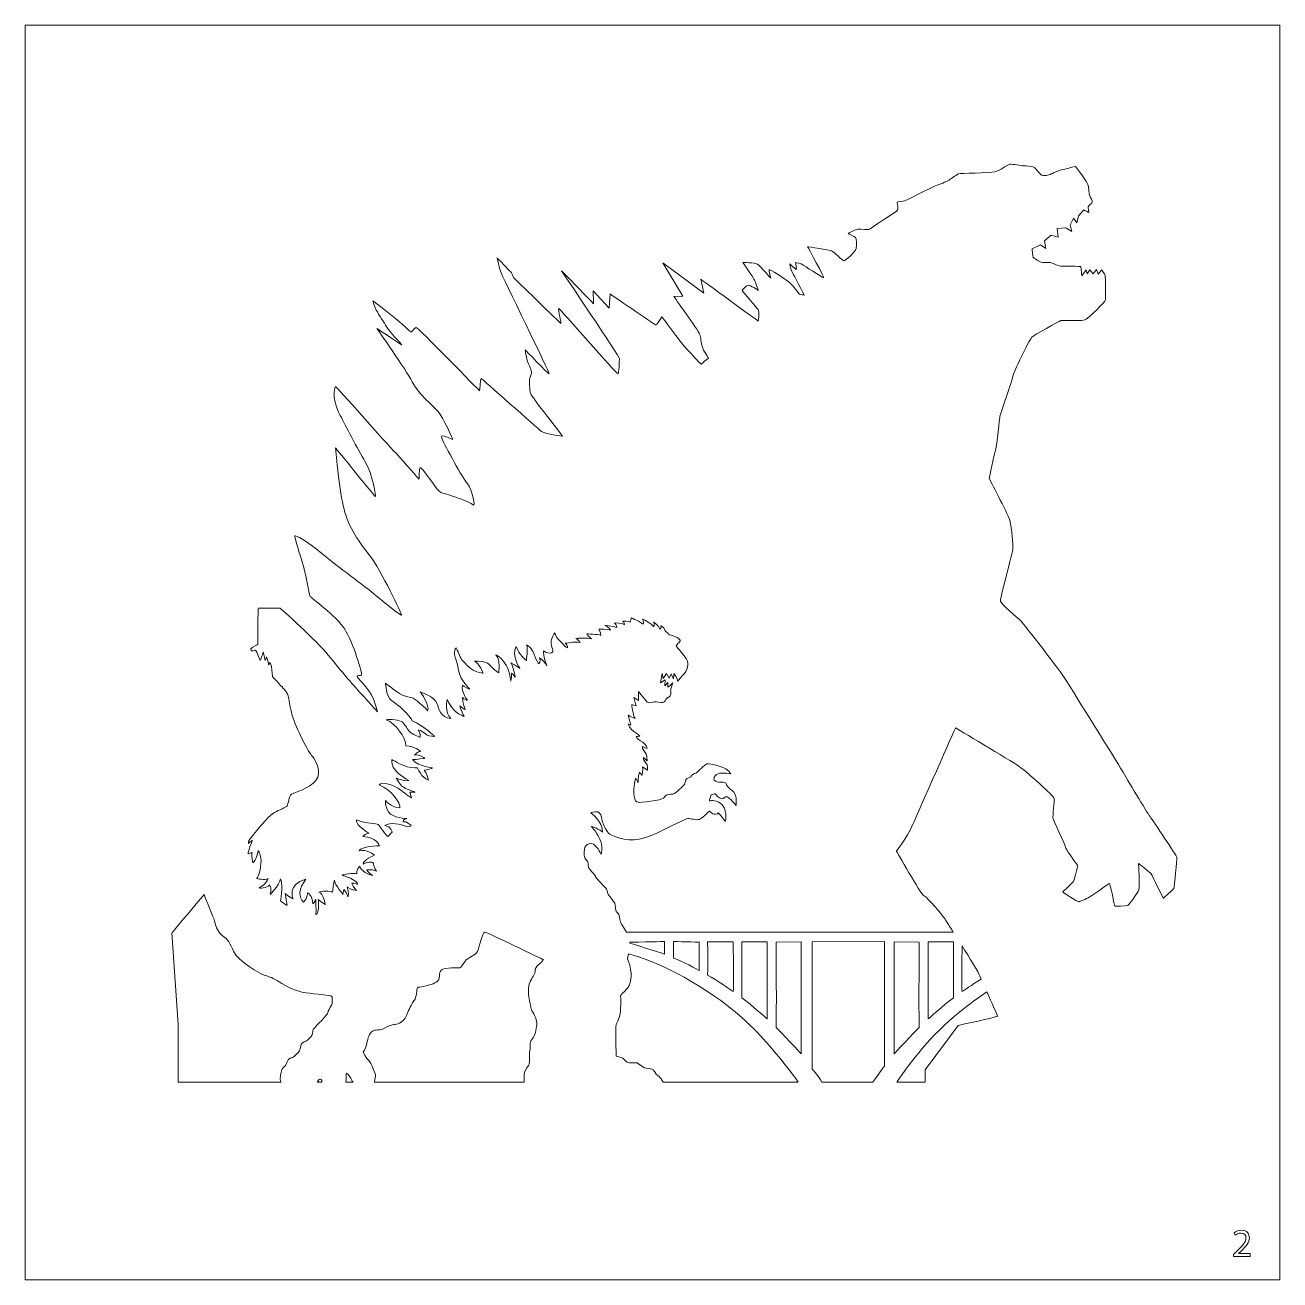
# Model space of a CAD drawing. Header units: millimetres. Extents: x 48 to 1768, y -205 to -5.
# Drawn here: x 265.6 to 465.6, y -205 to -5 of the extents above; entities that cross this region are included whole.
import ezdxf

# ---------------------------------------------------------------- set-up
doc = ezdxf.new("R2010")
doc.units = ezdxf.units.MM
doc.header["$MEASUREMENT"] = 0
doc.layers.add('Layer 1', color=7, linetype='Continuous', lineweight=0)

msp = doc.modelspace()

# ---------------------------------------------------------------- linework, layer by layer
at = {"layer": 'Layer 1', "color": 250, "lineweight": 9, "true_color": 0x231f20}
for points, knots in [([(265.56, -5), (265.56, -5), (265.56, -205), (265.56, -205), (265.56, -205), (465.56, -205), (465.56, -205), (465.56, -205), (465.56, -5), (465.56, -5), (465.56, -5), (265.56, -5), (265.56, -5)], [0, 0, 0, 0, 1, 1, 1, 2, 2, 2, 3, 3, 3, 4, 4, 4, 4]), ([(448.63, -142.6), (448.52, -142.83), (447.1, -144.06), (447, -144.13), (446.91, -144.2), (445.26, -140.62), (445.02, -140.29), (444.77, -139.96), (443.03, -138.62), (443.03, -138.62), (443.03, -138.62), (443.2, -142.26), (443.06, -142.81), (442.92, -143.35), (441.54, -145.2), (441.3, -145.33), (441.06, -145.47), (439.22, -145.42), (439.22, -145.42), (439.22, -145.42), (438.51, -141.9), (438.39, -141.83), (438.26, -141.76), (436, -143.54), (435.26, -143.94), (434.53, -144.34), (433.73, -144.65), (433.54, -144.72), (433.35, -144.79), (430.9, -143.21), (430.94, -143.15), (430.97, -143.1), (432.54, -141.69), (432.65, -141.5), (432.75, -141.3), (433.33, -139.11), (433.35, -139.04), (433.36, -138.97), (431.57, -136.63), (431.46, -136.18), (431.36, -135.72), (429.37, -131.54), (429.37, -131.4), (429.37, -131.26), (429.59, -128.55), (429.59, -128.27), (429.59, -127.99), (425.44, -124.19), (423.98, -123.16), (422.51, -122.13), (413.84, -117.02), (413.84, -117.02), (413.84, -117.02), (408, -130.24), (407.02, -132.48), (406.04, -134.71), (404.42, -136.62), (404.42, -136.62), (404.42, -136.62), (408.28, -143.49), (408.87, -143.8), (409.46, -144.11), (411.66, -146.78), (412.01, -147.25), (412.13, -147.41), (412.73, -148.35), (413.5, -149.56), (403.54, -149.56), (380.03, -149.56), (361.4, -149.56), (361.02, -148.85), (360.56, -148.22), (360.5, -148.11), (360.39, -147.94), (360.29, -146.92), (360.17, -146.72), (360.05, -146.52), (359.88, -146.4), (359.78, -146.29), (359.68, -146.19), (359.68, -145.19), (359.54, -144.95), (359.4, -144.7), (358.46, -143.54), (358.41, -143.41), (358.36, -143.29), (358.4, -142.99), (358.22, -142.73), (358.03, -142.47), (356.55, -140.93), (356.55, -140.86), (356.55, -140.79), (356.54, -140.71), (356.37, -140.5), (356.19, -140.28), (355.46, -139.48), (355.39, -139.35), (355.32, -139.22), (355.33, -138.57), (355.27, -138.43), (355.22, -138.29), (354.97, -138.13), (354.77, -137.72), (354.58, -137.31), (354.65, -136.32), (354.78, -136.02), (354.91, -135.71), (355.24, -135.39), (355.9, -135.45), (356.56, -135.5), (357.35, -137.15), (357.35, -137.15), (357.35, -137.15), (357.72, -136.37), (357.3, -135.1), (356.89, -133.84), (355.81, -132.71), (355.81, -132.71), (355.81, -132.71), (357.23, -133.2), (357.58, -133.63), (357.62, -131.85), (355.67, -130.53), (355.67, -130.53), (355.67, -130.53), (356.39, -130.32), (356.85, -130.42), (357.31, -130.52), (357.41, -131.17), (357.47, -131.58), (357.53, -131.99), (358.12, -133.34), (358.53, -133.77), (358.94, -134.19), (361.32, -135.17), (363.44, -134.77), (365.57, -134.38), (369.21, -132.21), (369.68, -132.1), (370.15, -131.99), (370.88, -131.4), (371.41, -131.46), (371.94, -131.53), (372.74, -131.82), (373.2, -131.5), (373.67, -131.19), (374.67, -130.27), (374.67, -130.27), (374.67, -130.27), (374.96, -130.61), (375.18, -130.73), (375.41, -130.85), (375.96, -130.83), (376.02, -130.56), (376.43, -130.92), (377.16, -131.94), (377.16, -131.94), (377.16, -131.94), (377.29, -131.31), (377.26, -130.89), (377.22, -130.47), (377.11, -129.61), (376.32, -129), (375.54, -128.4), (374.66, -128.68), (374.62, -128.62), (374.59, -128.55), (374.85, -127.73), (374.93, -127.68), (375, -127.62), (375.45, -127.47), (375.56, -127.53), (375.67, -127.59), (376.09, -128.27), (376.54, -128.3), (377, -128.33), (377.04, -127.92), (377.45, -128.03), (377.86, -128.13), (378.89, -129.36), (378.89, -129.36), (378.89, -129.36), (378.99, -128.24), (378.74, -127.64), (378.5, -127.04), (377.91, -126.8), (377.62, -126.47), (377.33, -126.15), (377.34, -125.98), (377.22, -125.82), (377.11, -125.66), (376.5, -125.69), (376.12, -125.65), (375.73, -125.62), (375.33, -125.47), (375.33, -125.12), (375.33, -124.77), (375.67, -124.45), (376, -124.33), (376.34, -124.21), (376.98, -124.17), (378.05, -124.33), (377.43, -123.11), (374.59, -122.7), (374.22, -122.76), (373.86, -122.82), (372.69, -124.12), (372.57, -124.17), (372.45, -124.22), (372.07, -124.35), (371.92, -124.47), (371.77, -124.58), (371.72, -124.77), (371.6, -124.86), (371.48, -124.95), (371.1, -125.01), (370.96, -125.15), (370.82, -125.29), (370.78, -125.81), (370.63, -126.05), (370.48, -126.28), (369.11, -127.48), (368.98, -127.53), (368.85, -127.57), (368.12, -127.61), (367.89, -127.67), (367.65, -127.72), (367.51, -127.97), (367.29, -128.24), (367.07, -128.5), (363.54, -128.98), (363.25, -128.88), (362.95, -128.77), (362.75, -128.63), (362.63, -127.91), (362.51, -127.19), (362.65, -125.27), (362.92, -125.05), (363.01, -125.24), (363.25, -125.72), (363.25, -125.72), (363.25, -125.72), (363.29, -124.39), (363.48, -124.08), (363.65, -124.24), (363.86, -124.64), (363.88, -124.6), (363.9, -124.55), (364.12, -123.67), (363.96, -123.2), (364.48, -123.48), (364.73, -123.8), (364.73, -123.8), (364.73, -123.8), (364.81, -123.19), (364.68, -122.91), (364.55, -122.64), (364.02, -122.14), (364.1, -121.76), (364.33, -121.92), (364.68, -122.28), (364.68, -122.28), (364.68, -122.28), (364.71, -121.55), (364.55, -121.21), (364.4, -120.87), (363.84, -120.36), (363.96, -119.97), (364.16, -120.16), (364.7, -120.26), (364.7, -120.26), (364.7, -120.26), (364.46, -119.58), (363.99, -119.29), (363.52, -119), (363.02, -118.69), (362.97, -118.37), (363.2, -118.37), (363.54, -118.34), (363.54, -118.34), (363.54, -118.34), (363.32, -118.02), (362.6, -117.58), (361.88, -117.15), (361.67, -116.41), (361.67, -116.41), (361.67, -116.41), (361.76, -116.44), (362.11, -116.59), (362.03, -116.22), (361.64, -114.96), (361.66, -114.97), (361.69, -114.98), (361.97, -115.19), (362.77, -115.5), (362.43, -114.96), (362.24, -113.31), (362.24, -113.31), (362.24, -113.31), (362.35, -113.36), (362.97, -113.49), (362.88, -113.23), (362.57, -112.18), (362.57, -112.18), (362.57, -112.18), (362.76, -112.33), (363.35, -112.63), (363.26, -112.29), (363.33, -111.2), (363.33, -111.2), (363.33, -111.2), (364.57, -112.91), (364.89, -112.99), (365.2, -113.07), (365.5, -112.92), (365.82, -112.87), (366.13, -112.83), (366.87, -113.06), (367.19, -112.99), (367.5, -112.92), (367.65, -112.52), (367.84, -112.31), (368.03, -112.1), (368.25, -112.12), (368.39, -111.9), (368.53, -111.67), (368.44, -111.02), (368.44, -111.02), (368.44, -111.02), (368.82, -109.85), (368.82, -109.85), (368.82, -109.85), (368.03, -110.53), (368, -110.53), (367.98, -110.53), (367.98, -109.79), (367.98, -109.79), (367.98, -109.79), (367.53, -110.3), (367.53, -110.3), (367.53, -110.3), (367.57, -109.34), (367.57, -109.34), (367.57, -109.34), (366.83, -109.81), (366.83, -109.81), (366.83, -109.81), (367.07, -108.33), (367.07, -108.33), (367.07, -108.33), (367.28, -109.13), (367.28, -109.13), (367.28, -109.13), (367.81, -108.35), (367.81, -108.35), (367.81, -108.35), (368.2, -109.1), (368.2, -109.1), (368.2, -109.1), (368.52, -108.38), (368.52, -108.38), (368.52, -108.38), (368.86, -109.17), (368.86, -109.17), (368.86, -109.17), (368.98, -109.07), (368.96, -108.33), (369.38, -108.79), (369.56, -109.55), (369.56, -109.55), (369.56, -109.55), (370.48, -108.59), (370.67, -108.33), (370.86, -108.06), (371.38, -107.24), (371.11, -106.38), (370.83, -105.51), (369.37, -104.21), (369.35, -103.93), (369.32, -103.66), (370.27, -103.28), (369.86, -102.91), (369.45, -102.53), (368.49, -102.16), (368.17, -102.2), (368.14, -101.95), (367.68, -101.57), (367.57, -101.57), (367.32, -100.71), (366.86, -100.77), (366.86, -100.77), (366.86, -100.77), (367.05, -101.09), (366.73, -101.28), (366.4, -100.57), (365.72, -100.11), (365.72, -100.11), (365.72, -100.11), (365.94, -100.59), (365.76, -100.9), (365.37, -100.34), (363.98, -99.67), (363.98, -99.67), (363.98, -99.67), (364.22, -100.09), (364.08, -100.51), (363.76, -100.14), (362.18, -99.49), (362.18, -99.49), (362.18, -99.49), (362.14, -99.8), (361.97, -100.14), (361.76, -100), (360.82, -100.01), (360.82, -100.01), (360.82, -100.01), (361.12, -100.27), (361.08, -100.57), (360.77, -100.22), (359.48, -100.3), (359.48, -100.3), (359.48, -100.3), (359.9, -100.67), (359.87, -101.02), (359.14, -100.71), (357.95, -100.7), (357.95, -100.7), (357.95, -100.7), (358.63, -100.91), (358.88, -101.46), (358.54, -101.25), (357, -101.28), (357, -101.28), (357, -101.28), (357.3, -101.74), (357.31, -102.27), (356.86, -102.09), (355.07, -102.03), (355.07, -102.03), (355.07, -102.03), (355.36, -102.45), (355.81, -102.81), (355.32, -102.61), (353.34, -102.75), (353.34, -102.75), (353.34, -102.75), (353.62, -102.86), (354.05, -103.41), (353.07, -103.24), (351.65, -103.53), (351.65, -103.53), (351.65, -103.53), (352.16, -104), (351.99, -104.24), (351.44, -104), (351.03, -103.3), (350.59, -102.92), (350.14, -102.53), (349.99, -101.85), (349.99, -101.85), (349.99, -101.85), (349.7, -102.04), (349.48, -102.92), (349.26, -103.8), (349.77, -104.67), (349.66, -104.91), (349.54, -105.14), (348.74, -105.26), (348.17, -104.74), (348.07, -105.39), (348.69, -107.1), (348.69, -107.1), (348.69, -107.1), (348.14, -106.1), (347.55, -105.87), (347.81, -106.36), (347.43, -106.8), (347.43, -106.8), (347.43, -106.8), (346.97, -106.11), (346.78, -105.56), (346.59, -105.02), (346.39, -104.33), (345.48, -103.77), (345.77, -104.23), (345.45, -106.27), (345.45, -106.27), (345.45, -106.27), (344.25, -105.35), (343.83, -104.06), (343, -105.47), (344.41, -107.54), (344.41, -107.54), (344.41, -107.54), (343.88, -107.12), (342.97, -106.65), (343.35, -107.03), (343.67, -108.92), (343.67, -108.92), (343.67, -108.92), (343.47, -108.54), (343.1, -108.3), (343.17, -108.53), (342.96, -109.58), (342.97, -109.56), (342.98, -109.53), (342.74, -107.91), (342.28, -107.1), (341.82, -106.28), (340.99, -105.49), (340.61, -105.38), (341.36, -106.14), (341.05, -108.22), (341.05, -108.22), (341.05, -108.22), (340.56, -108.01), (339.93, -107.32), (339.31, -106.63), (338.91, -106.37), (337.17, -106.37), (338.07, -106.86), (338.55, -108.29), (338.55, -108.29), (338.55, -108.29), (337.73, -108.24), (336.97, -107.81), (336.21, -107.37), (335.1, -106.16), (334.98, -105.83), (334.87, -105.5), (334.24, -104.23), (334.22, -104.24), (334.21, -104.24), (334.04, -104.49), (333.99, -105.08), (333.94, -105.67), (334.36, -106.14), (334.62, -107.8), (334.88, -109.45), (336.45, -110.84), (336.45, -110.84), (336.45, -110.84), (335.44, -110.47), (335.26, -110.21), (335.06, -111.3), (336.04, -112.63), (336.04, -112.63), (336.04, -112.63), (335.47, -112.45), (335.28, -112.19), (335.28, -112.94), (335.71, -114.1), (335.71, -114.1), (335.71, -114.1), (335.27, -113.92), (334.87, -113.49), (334.87, -113.94), (335.52, -115.17), (335.52, -115.17), (335.52, -115.17), (334.85, -114.99), (334.14, -114.39), (333.42, -113.79), (332.82, -112.47), (332.82, -112.47), (332.82, -112.47), (332.43, -114.59), (333.4, -115.51), (331.75, -115.39), (331.54, -114.11), (331.2, -113.08), (330.87, -112.05), (328.55, -111.27), (328.55, -111.27), (328.55, -111.27), (330.14, -113.45), (329.7, -114.33), (329.5, -113.86), (328.05, -112.74), (327.72, -112.47), (327.38, -112.19), (326.8, -112.11), (326.05, -111.92), (325.29, -111.74), (323.01, -109.91), (323.01, -109.91), (323.01, -109.91), (323.08, -112.1), (324.03, -112.7), (324.98, -113.3), (326.87, -114.95), (327.29, -115.97), (328.94, -116.47), (330.82, -118.39), (330.82, -118.39), (330.82, -118.39), (329.98, -118.36), (329.65, -118.16), (329.31, -117.96), (328.69, -117.34), (328.22, -117.35), (328.62, -117.72), (328.5, -118.5), (328.5, -118.5), (328.5, -118.5), (327.23, -118.09), (326.78, -117.52), (326.33, -116.94), (326.09, -116.49), (325.71, -116.13), (325.33, -115.77), (323.7, -115.55), (323.08, -115.75), (324.7, -116.17), (326.16, -118.67), (326.26, -119.85), (327.72, -119.96), (328.59, -120.76), (328.59, -120.76), (328.59, -120.76), (327.99, -120.82), (327.63, -121.34), (328.36, -121.15), (329.24, -121.87), (329.24, -121.87), (329.24, -121.87), (328.02, -122.08), (327.28, -122.05), (328.43, -123.29), (330.55, -123.36), (330.5, -123.39), (330.45, -123.42), (329.55, -123.78), (329.15, -123.75), (329.51, -124), (329.85, -125.36), (329.85, -125.36), (329.85, -125.36), (329.13, -125.01), (328.81, -124.6), (328.49, -124.18), (328.1, -123.39), (328.1, -123.39), (328.1, -123.39), (327.45, -123.47), (326.47, -123.21), (325.48, -122.94), (324, -122.05), (324, -122.05), (324, -122.05), (323.88, -122.6), (324.23, -123.26), (324.59, -123.93), (325.33, -124.61), (326.72, -125.42), (325.85, -125.55), (324.72, -125.01), (324.72, -125.01), (324.72, -125.01), (325.26, -126.08), (325.76, -126.42), (326.26, -126.76), (327.24, -127), (327.73, -127.28), (327.64, -127.27), (326.88, -127.26), (326.88, -127.26), (326.88, -127.26), (327.12, -128.16), (327.12, -128.16), (327.12, -128.16), (326.37, -127.69), (325.37, -126.89), (324.37, -126.08), (322.45, -125.49), (321.99, -126.1), (323.97, -126.88), (325.41, -128.99), (325.3, -129.76), (323.72, -129.67), (323.01, -128.59), (323.01, -128.59), (323.01, -128.59), (322.85, -129.36), (323.49, -130.4), (324.12, -131.43), (326.39, -131.46), (326.39, -131.46), (326.39, -131.46), (325.72, -131.59), (325.8, -131.97), (326.32, -131.83), (327.11, -132.61), (327.11, -132.61), (327.11, -132.61), (327, -132.74), (326.44, -132.79), (325.4, -132.3), (323.75, -132), (322.89, -132.57), (323.94, -132.71), (324.06, -133.61), (324.06, -133.61), (324.06, -133.61), (323.72, -133.92), (323.36, -134.34), (323.07, -134.17), (322.04, -132.57), (321.81, -132.42), (321.58, -132.27), (320.06, -132.27), (318.3, -131.67), (318.35, -132.71), (320.39, -133.8), (320.39, -133.8), (320.39, -133.8), (319.88, -133.76), (319.38, -134.35), (321.51, -134.34), (322.04, -135.81), (322.04, -135.81), (322.04, -135.81), (319.05, -135.87), (318.82, -136.61), (319.94, -136.29), (321.23, -137.3), (321.23, -137.3), (321.23, -137.3), (319.38, -138.12), (319.42, -138.72), (320.42, -138.19), (321.08, -138.52), (321.08, -138.52), (321.08, -138.52), (321.08, -139.4), (321.58, -139.83), (320.67, -139.49), (320.01, -139.66), (320.01, -139.66), (320.01, -139.66), (320.36, -140.2), (320.92, -140.56), (318.95, -139.98), (318.92, -139.03), (318.9, -139.04), (318.87, -139.06), (318.23, -139.8), (318.44, -140.27), (317.97, -140.05), (316.09, -140.48), (316.09, -140.48), (316.09, -140.48), (318.77, -141.35), (318.53, -141.98), (318.18, -141.62), (317.61, -141.77), (317.61, -141.77), (317.61, -141.77), (317.96, -142.6), (318.4, -142.95), (317.69, -142.92), (316.87, -142.37), (316.87, -142.37), (316.87, -142.37), (317.34, -143.64), (317.01, -143.93), (316.96, -143.49), (316.35, -142.75), (316.35, -142.75), (316.35, -142.75), (316.22, -143.56), (316.22, -143.56), (316.22, -143.56), (314.94, -142.06), (314.86, -141.28), (314.71, -141.5), (314.56, -143.18), (314.56, -143.18), (314.56, -143.18), (313.3, -142.85), (312.38, -143.19), (313.1, -143.35), (313.41, -145.19), (313.41, -145.19), (313.41, -145.19), (312.87, -144.81), (312.26, -144.35), (312.43, -144.69), (312.36, -146.81), (311.88, -146.77), (312, -146.47), (311.87, -144.36), (311.87, -144.36), (311.87, -144.36), (311.79, -144.77), (311.4, -145.06), (311.44, -143.74), (310.53, -143.25), (310.55, -143.29), (310.57, -143.33), (310.56, -144.41), (309.95, -144.77), (309.13, -144.15), (309.09, -142.6), (310.31, -141.15), (307.24, -141.93), (308.26, -144.27), (308.26, -144.27), (308.26, -144.27), (307.44, -143.9), (307.01, -143.4), (307.01, -143.42), (307.3, -145.29), (307.3, -145.29), (307.3, -145.29), (307, -145.13), (306.27, -144.59), (306.39, -144.04), (306.64, -141.48), (306.27, -141.07), (305.95, -142.34), (304.62, -143.56), (304.62, -143.56), (304.62, -143.56), (304.95, -142.62), (304.52, -142.01), (304.11, -142.66), (302.82, -142.53), (302.82, -142.53), (302.82, -142.53), (303.99, -141.92), (304.28, -141.04), (303.81, -141.35), (302.49, -141.02), (302.49, -141.02), (302.49, -141.02), (303.07, -140.07), (303.15, -138.65), (303.24, -137.23), (302.68, -136.5), (302.69, -136.55), (302.7, -136.59), (302.4, -138.15), (301.86, -138.5), (301.59, -137.85), (301.74, -136.9), (301.74, -136.9), (301.74, -136.9), (301.58, -136.94), (301.1, -137.07), (301.09, -136.64), (301.79, -134.9), (301.79, -134.9), (301.79, -134.9), (301.45, -135.17), (301.18, -135.43), (301.16, -135.34), (301.17, -135.17), (301.2, -134.97), (303.51, -132.09), (304.61, -130.81), (305.32, -130.48), (306.05, -130.13), (307.12, -129.66), (307.32, -129.42), (307.51, -129.17), (307.6, -127.9), (308.01, -127.6), (308.43, -127.31), (310.92, -126.69), (311.92, -125.38), (312.92, -124.08), (311.88, -122.17), (311.34, -121.58), (310.81, -120.99), (308.72, -117.11), (308.14, -115.03), (307.57, -112.96), (307.65, -111.98), (307.23, -111.35), (307.16, -111.24), (306.93, -110.97), (306.6, -110.61), (306.59, -110.52), (306.57, -110.43), (306.55, -110.37), (306.54, -110.42), (306.52, -110.45), (306.49, -110.49), (306.1, -110.05), (305.58, -109.48), (305.01, -108.88), (304.97, -108.72), (304.95, -108.52), (304.94, -108.29), (304.94, -107.69), (304.76, -106.63), (304.54, -106.55), (304.53, -106.83), (304.35, -106.97), (304.35, -106.95), (304.35, -106.94), (304.21, -105.85), (304.05, -105.71), (304.03, -105.91), (303.77, -106.23), (303.77, -106.23), (303.77, -106.23), (303.65, -105.37), (303.5, -104.89), (303.49, -105.13), (303.04, -106.25), (303.04, -106.25), (303.04, -106.25), (302.43, -104.81), (302.3, -104.63), (302.24, -104.71), (301.61, -104.76), (301.61, -104.76), (301.61, -104.76), (301.57, -104.61), (301.52, -104.39), (301.96, -104.12), (302.61, -103.76), (302.65, -103.66), (302.7, -103.5), (302.59, -97.92), (302.77, -97.92), (302.94, -97.92), (306.19, -97.92), (306.19, -97.92), (306.19, -97.92), (312.14, -103.22), (313.88, -105.42), (315.63, -107.62), (318.43, -110.88), (319.25, -111.72), (320.07, -112.56), (321.7, -114.44), (321.7, -114.44), (321.7, -114.44), (321.19, -112.23), (320.46, -111.26), (319.73, -110.3), (318.51, -108.99), (318.46, -108.79), (318.41, -108.59), (319.03, -108.77), (319.18, -108.59), (319.32, -108.4), (317.86, -103.41), (316.5, -101.29), (315.14, -99.16), (311.01, -96.25), (310.93, -95.97), (310.85, -95.69), (310.31, -92.55), (309.67, -90.41), (309.03, -88.27), (308.44, -86.48), (308.56, -86.39), (308.68, -86.29), (310.31, -87.11), (312.86, -89.24), (315.42, -91.37), (319.6, -94.31), (321.53, -95.95), (323.46, -97.59), (325.41, -99.06), (325.54, -99.06), (325.67, -99.06), (322.36, -91.9), (320.39, -89.42), (318.42, -86.95), (316.93, -84.63), (316.25, -81.59), (315.57, -78.56), (315.05, -72.4), (315.05, -72.4), (315.05, -72.4), (321.28, -80.09), (321.4, -80.16), (321.52, -80.23), (320.98, -76.62), (319.76, -74.6), (318.54, -72.57), (316.6, -68.8), (315.8, -67.25), (315, -65.7), (314.81, -64.51), (314.81, -64.09), (314.81, -63.67), (314.84, -62.65), (315.02, -62.61), (315.19, -62.58), (323.02, -71.56), (324.68, -73.25), (326.34, -74.94), (328.19, -77.32), (328.32, -77.35), (328.45, -77.39), (328.3, -75.57), (328.52, -75.49), (328.74, -75.41), (331.15, -78.94), (331.54, -79.29), (331.94, -79.64), (332.55, -79.65), (334.03, -80.18), (335.51, -80.7), (336.78, -81.25), (337.03, -81.53), (337.29, -81.81), (337, -79.28), (335.96, -77.96), (334.93, -76.63), (332.04, -71.28), (331.93, -70.66), (331.81, -70.05), (333.61, -71.04), (333.7, -71.04), (333.8, -71.04), (332.15, -67.49), (331.38, -66.61), (330.61, -65.72), (328.22, -63.79), (327.24, -61.85), (326.26, -59.91), (321.64, -53.36), (321.64, -53.36), (321.64, -53.36), (325.48, -55.95), (325.58, -55.96), (324.67, -54.89), (323.45, -53.64), (323.01, -52.85), (322.56, -52.06), (321.66, -50.72), (321.4, -50.18), (321.14, -49.65), (321, -48.94), (321, -48.94), (321, -48.94), (324.76, -51.84), (325.7, -52.7), (326.65, -53.56), (326.96, -53.91), (327.06, -53.93), (327.17, -53.95), (327.59, -53.27), (327.88, -53.22), (328.17, -53.17), (337.91, -63.24), (337.98, -63.27), (338.05, -63.29), (338.1, -61.41), (338.23, -61.34), (338.36, -61.27), (347.17, -69.3), (347.89, -69.77), (348.61, -70.23), (351.15, -70.54), (351.21, -70.52), (351.27, -70.51), (346.29, -64.27), (346.14, -63.77), (345.99, -63.27), (345.8, -61.53), (346.11, -60.93), (346.43, -60.32), (346.17, -59.95), (345.79, -58.98), (345.4, -58), (345.27, -56.8), (345.25, -56.75), (345.24, -56.71), (348.89, -60.59), (349.09, -60.59), (349.29, -60.59), (341.51, -44.94), (341.31, -44.19), (341.1, -43.44), (340.78, -42.09), (340.78, -42.09), (340.78, -42.09), (342.74, -44.14), (342.91, -44.29), (343.08, -44.45), (343.42, -45.25), (343.42, -45.25), (343.42, -45.25), (350.9, -52.56), (350.97, -52.58), (351.04, -52.6), (350.52, -50.29), (350.6, -50.19), (350.69, -50.08), (359.9, -60.67), (360.06, -60.6), (360.22, -60.53), (360.25, -58.49), (360.29, -58.18), (360.32, -57.87), (351.07, -44.19), (351.07, -44.19), (351.07, -44.19), (355.96, -49.18), (356.15, -49.42), (356.12, -48.27), (356.1, -47.38), (356.1, -47.38), (356.1, -47.38), (358.65, -50.1), (358.65, -50.1), (358.65, -50.1), (358.8, -47.85), (358.8, -47.85), (358.8, -47.85), (365.71, -52.61), (366.01, -52.75), (366.3, -52.89), (367.05, -51.46), (367.05, -51.46), (367.05, -51.46), (369.86, -55.42), (371.15, -56.77), (372.44, -58.11), (373.16, -59), (373.3, -59.02), (373.44, -59.03), (374.26, -58.14), (374.45, -58.13), (374.64, -58.11), (373.61, -56.87), (373.46, -56.25), (373.31, -55.64), (373.27, -54.8), (373.06, -54.24), (372.85, -53.68), (368.94, -48.24), (368.94, -48.24), (368.94, -48.24), (370.39, -48.23), (370.39, -48.23), (370.39, -48.23), (367.22, -42.88), (367.22, -42.88), (367.22, -42.88), (373.75, -47.71), (373.75, -47.71), (373.75, -47.71), (373.25, -45.51), (373.25, -45.51), (373.25, -45.51), (382.35, -52.15), (382.41, -52.19), (382.48, -52.22), (382.54, -50.7), (382.43, -50.43), (382.33, -50.16), (379.87, -47.44), (379.87, -47.3), (379.87, -47.16), (380.46, -46.55), (380.79, -46.47), (381.12, -46.4), (382.42, -47.28), (382.42, -47.28), (382.42, -47.28), (381.92, -45.76), (381.73, -45.47), (381.55, -45.18), (379.95, -42.81), (379.95, -42.81), (379.95, -42.81), (381.93, -42.86), (382.31, -43.12), (382.69, -43.37), (384.42, -45.36), (384.42, -45.36), (384.42, -45.36), (384.12, -44.08), (384.13, -43.95), (384.15, -43.82), (386.88, -45.57), (387.39, -46.02), (387.91, -46.47), (388.88, -47.77), (388.98, -47.86), (389.09, -47.95), (389.75, -48.03), (389.75, -48.03), (389.75, -48.03), (388.07, -44.83), (387.83, -44.4), (387.6, -43.97), (387.42, -43.05), (387.42, -43.05), (387.42, -43.05), (388.33, -43.82), (388.45, -43.95), (388.57, -44.08), (388.35, -42.85), (388.35, -42.85), (388.35, -42.85), (389.37, -43.05), (389.51, -43.19), (389.65, -43.32), (392.54, -45.15), (392.83, -45.3), (393.12, -45.44), (390.29, -40.38), (390.28, -40.35), (390.27, -40.32), (393.85, -40.87), (394.11, -40.98), (394.37, -41.08), (395.82, -42.54), (396.04, -42.56), (396.26, -42.57), (397.87, -41.25), (398, -40.62), (398.13, -39.99), (398.09, -39.01), (397.89, -38.84), (397.69, -38.68), (396.89, -38.28), (396.76, -38.26), (396.63, -38.23), (397.93, -37.54), (398.34, -37.53), (398.75, -37.52), (399.99, -37.63), (400.05, -37.59), (400.11, -37.54), (404.44, -34.72), (404.61, -34.51), (404.79, -34.3), (404.53, -33.21), (404.53, -33.21), (404.53, -33.21), (405.55, -33.01), (405.73, -33.02), (405.91, -33.03), (410.02, -30.83), (410.68, -30.62), (411.33, -30.4), (412.38, -29.99), (412.82, -29.7), (413.27, -29.41), (414.23, -28.72), (414.37, -28.69), (414.51, -28.65), (419.27, -28.54), (420.12, -28.38), (420.97, -28.21), (422.08, -27.26), (422.49, -27.19), (422.9, -27.12), (424.37, -27.47), (424.7, -27.42), (425.03, -27.38), (426.06, -27.53), (426.34, -27.64), (426.62, -27.76), (427.29, -28.77), (427.54, -28.91), (427.8, -29.05), (428.85, -28.92), (429.01, -28.79), (429.17, -28.66), (430.34, -28.13), (431.26, -27.94), (432.18, -27.74), (432.83, -27.54), (432.96, -27.54), (433.08, -27.54), (434.84, -30.1), (434.96, -30.42), (435.07, -30.75), (435.12, -31.96), (435.27, -32.23), (435.42, -32.49), (435.64, -33.05), (435.65, -33.19), (435.67, -33.33), (434.98, -33.87), (434.98, -33.95), (434.98, -34.03), (435.12, -34.84), (435.12, -34.86), (435.12, -34.89), (434.3, -34.46), (434.3, -34.46), (434.3, -34.46), (433.47, -35.4), (433.47, -35.4), (433.47, -35.4), (433.19, -36.52), (433.19, -36.52), (433.19, -36.52), (432.68, -35.76), (432.68, -35.76), (432.68, -35.76), (432.14, -36.83), (432.14, -36.83), (432.14, -36.83), (432.37, -37.89), (432.37, -37.89), (432.37, -37.89), (431.41, -37.33), (431.41, -37.33), (431.41, -37.33), (430.05, -37.44), (430.05, -37.44), (430.05, -37.44), (430.19, -38.8), (430.19, -38.8), (430.19, -38.8), (429.12, -38.48), (429.12, -38.48), (429.12, -38.48), (428.02, -39.37), (428.02, -39.37), (428.02, -39.37), (428.23, -40.61), (428.23, -40.61), (428.23, -40.61), (427.4, -40), (427.4, -40), (427.4, -40), (426.07, -40.65), (426.07, -40.65), (426.07, -40.65), (426.21, -41.92), (426.21, -41.99), (426.21, -42.06), (427.41, -42.85), (427.71, -42.85), (428.01, -42.85), (428.83, -42.83), (429, -42.83), (429.18, -42.83), (430.07, -43.42), (430.62, -43.42), (431.18, -43.42), (433.8, -43.46), (433.8, -43.46), (433.8, -43.46), (433.96, -44.94), (433.96, -44.94), (433.96, -44.94), (434.65, -44.01), (434.65, -44.01), (434.65, -44.01), (434.86, -44.64), (434.86, -44.64), (434.86, -44.64), (435.26, -44), (435.26, -44), (435.26, -44), (435.8, -44.64), (435.8, -44.64), (435.8, -44.64), (436.32, -43.97), (436.32, -43.97), (436.32, -43.97), (436.58, -44.71), (436.58, -44.71), (436.58, -44.71), (437.17, -44.02), (437.17, -44.02), (437.17, -44.02), (437.62, -44.66), (437.7, -44.92), (437.78, -45.17), (437.76, -48.58), (437.76, -48.8), (437.76, -49.02), (435.12, -51.86), (434.26, -52.03), (433.4, -52.21), (430.82, -52), (430.63, -52.09), (430.44, -52.18), (426.27, -54.48), (426.06, -54.67), (425.85, -54.87), (423.49, -59.21), (422.86, -61.42), (422.23, -63.63), (420.98, -67.05), (420.93, -67.33), (420.88, -67.61), (420.49, -71.93), (420.23, -72.75), (419.98, -73.56), (419.23, -77.1), (419.23, -77.26), (419.23, -77.42), (422.07, -82.56), (422.49, -83.93), (422.91, -85.31), (422.98, -87.84), (423, -88.4), (423.02, -88.96), (420.93, -96.29), (421.02, -96.8), (421.12, -97.31), (423.72, -99.43), (424.21, -99.91), (424.7, -100.4), (430.7, -108.1), (431.61, -109.64), (432.51, -111.17), (439.61, -122.43), (440.38, -123.78), (441.14, -125.13), (444.33, -130.43), (444.86, -131.15), (445.4, -131.87), (449.07, -137.39), (449.12, -137.64), (449.17, -137.9), (448.75, -142.36), (448.63, -142.6)], [0, 0, 0, 0, 1, 1, 1, 2, 2, 2, 3, 3, 3, 4, 4, 4, 5, 5, 5, 6, 6, 6, 7, 7, 7, 8, 8, 8, 9, 9, 9, 10, 10, 10, 11, 11, 11, 12, 12, 12, 13, 13, 13, 14, 14, 14, 15, 15, 15, 16, 16, 16, 17, 17, 17, 18, 18, 18, 19, 19, 19, 20, 20, 20, 21, 21, 21, 22, 22, 22, 23, 23, 23, 24, 24, 24, 25, 25, 25, 26, 26, 26, 27, 27, 27, 28, 28, 28, 29, 29, 29, 30, 30, 30, 31, 31, 31, 32, 32, 32, 33, 33, 33, 34, 34, 34, 35, 35, 35, 36, 36, 36, 37, 37, 37, 38, 38, 38, 39, 39, 39, 40, 40, 40, 41, 41, 41, 42, 42, 42, 43, 43, 43, 44, 44, 44, 45, 45, 45, 46, 46, 46, 47, 47, 47, 48, 48, 48, 49, 49, 49, 50, 50, 50, 51, 51, 51, 52, 52, 52, 53, 53, 53, 54, 54, 54, 55, 55, 55, 56, 56, 56, 57, 57, 57, 58, 58, 58, 59, 59, 59, 60, 60, 60, 61, 61, 61, 62, 62, 62, 63, 63, 63, 64, 64, 64, 65, 65, 65, 66, 66, 66, 67, 67, 67, 68, 68, 68, 69, 69, 69, 70, 70, 70, 71, 71, 71, 72, 72, 72, 73, 73, 73, 74, 74, 74, 75, 75, 75, 76, 76, 76, 77, 77, 77, 78, 78, 78, 79, 79, 79, 80, 80, 80, 81, 81, 81, 82, 82, 82, 83, 83, 83, 84, 84, 84, 85, 85, 85, 86, 86, 86, 87, 87, 87, 88, 88, 88, 89, 89, 89, 90, 90, 90, 91, 91, 91, 92, 92, 92, 93, 93, 93, 94, 94, 94, 95, 95, 95, 96, 96, 96, 97, 97, 97, 98, 98, 98, 99, 99, 99, 100, 100, 100, 101, 101, 101, 102, 102, 102, 103, 103, 103, 104, 104, 104, 105, 105, 105, 106, 106, 106, 107, 107, 107, 108, 108, 108, 109, 109, 109, 110, 110, 110, 111, 111, 111, 112, 112, 112, 113, 113, 113, 114, 114, 114, 115, 115, 115, 116, 116, 116, 117, 117, 117, 118, 118, 118, 119, 119, 119, 120, 120, 120, 121, 121, 121, 122, 122, 122, 123, 123, 123, 124, 124, 124, 125, 125, 125, 126, 126, 126, 127, 127, 127, 128, 128, 128, 129, 129, 129, 130, 130, 130, 131, 131, 131, 132, 132, 132, 133, 133, 133, 134, 134, 134, 135, 135, 135, 136, 136, 136, 137, 137, 137, 138, 138, 138, 139, 139, 139, 140, 140, 140, 141, 141, 141, 142, 142, 142, 143, 143, 143, 144, 144, 144, 145, 145, 145, 146, 146, 146, 147, 147, 147, 148, 148, 148, 149, 149, 149, 150, 150, 150, 151, 151, 151, 152, 152, 152, 153, 153, 153, 154, 154, 154, 155, 155, 155, 156, 156, 156, 157, 157, 157, 158, 158, 158, 159, 159, 159, 160, 160, 160, 161, 161, 161, 162, 162, 162, 163, 163, 163, 164, 164, 164, 165, 165, 165, 166, 166, 166, 167, 167, 167, 168, 168, 168, 169, 169, 169, 170, 170, 170, 171, 171, 171, 172, 172, 172, 173, 173, 173, 174, 174, 174, 175, 175, 175, 176, 176, 176, 177, 177, 177, 178, 178, 178, 179, 179, 179, 180, 180, 180, 181, 181, 181, 182, 182, 182, 183, 183, 183, 184, 184, 184, 185, 185, 185, 186, 186, 186, 187, 187, 187, 188, 188, 188, 189, 189, 189, 190, 190, 190, 191, 191, 191, 192, 192, 192, 193, 193, 193, 194, 194, 194, 195, 195, 195, 196, 196, 196, 197, 197, 197, 198, 198, 198, 199, 199, 199, 200, 200, 200, 201, 201, 201, 202, 202, 202, 203, 203, 203, 204, 204, 204, 205, 205, 205, 206, 206, 206, 207, 207, 207, 208, 208, 208, 209, 209, 209, 210, 210, 210, 211, 211, 211, 212, 212, 212, 213, 213, 213, 214, 214, 214, 215, 215, 215, 216, 216, 216, 217, 217, 217, 218, 218, 218, 219, 219, 219, 220, 220, 220, 221, 221, 221, 222, 222, 222, 223, 223, 223, 224, 224, 224, 225, 225, 225, 226, 226, 226, 227, 227, 227, 228, 228, 228, 229, 229, 229, 230, 230, 230, 231, 231, 231, 232, 232, 232, 233, 233, 233, 234, 234, 234, 235, 235, 235, 236, 236, 236, 237, 237, 237, 238, 238, 238, 239, 239, 239, 240, 240, 240, 241, 241, 241, 242, 242, 242, 243, 243, 243, 244, 244, 244, 245, 245, 245, 246, 246, 246, 247, 247, 247, 248, 248, 248, 249, 249, 249, 250, 250, 250, 251, 251, 251, 252, 252, 252, 253, 253, 253, 254, 254, 254, 255, 255, 255, 256, 256, 256, 257, 257, 257, 258, 258, 258, 259, 259, 259, 260, 260, 260, 261, 261, 261, 262, 262, 262, 263, 263, 263, 264, 264, 264, 265, 265, 265, 266, 266, 266, 267, 267, 267, 268, 268, 268, 269, 269, 269, 270, 270, 270, 271, 271, 271, 272, 272, 272, 273, 273, 273, 274, 274, 274, 275, 275, 275, 276, 276, 276, 277, 277, 277, 278, 278, 278, 279, 279, 279, 280, 280, 280, 281, 281, 281, 282, 282, 282, 283, 283, 283, 284, 284, 284, 285, 285, 285, 286, 286, 286, 287, 287, 287, 288, 288, 288, 289, 289, 289, 290, 290, 290, 291, 291, 291, 292, 292, 292, 293, 293, 293, 294, 294, 294, 295, 295, 295, 296, 296, 296, 297, 297, 297, 298, 298, 298, 299, 299, 299, 300, 300, 300, 301, 301, 301, 302, 302, 302, 303, 303, 303, 304, 304, 304, 305, 305, 305, 306, 306, 306, 307, 307, 307, 308, 308, 308, 309, 309, 309, 310, 310, 310, 311, 311, 311, 312, 312, 312, 313, 313, 313, 314, 314, 314, 315, 315, 315, 316, 316, 316, 317, 317, 317, 318, 318, 318, 319, 319, 319, 320, 320, 320, 321, 321, 321, 322, 322, 322, 323, 323, 323, 324, 324, 324, 325, 325, 325, 326, 326, 326, 327, 327, 327, 328, 328, 328, 329, 329, 329, 330, 330, 330, 331, 331, 331, 332, 332, 332, 333, 333, 333, 334, 334, 334, 335, 335, 335, 336, 336, 336, 337, 337, 337, 338, 338, 338, 339, 339, 339, 340, 340, 340, 341, 341, 341, 342, 342, 342, 343, 343, 343, 344, 344, 344, 345, 345, 345, 346, 346, 346, 347, 347, 347, 348, 348, 348, 349, 349, 349, 350, 350, 350, 351, 351, 351, 352, 352, 352, 353, 353, 353, 354, 354, 354, 355, 355, 355, 356, 356, 356, 357, 357, 357, 358, 358, 358, 359, 359, 359, 360, 360, 360, 361, 361, 361, 362, 362, 362, 363, 363, 363, 364, 364, 364, 365, 365, 365, 366, 366, 366, 367, 367, 367, 368, 368, 368, 369, 369, 369, 370, 370, 370, 371, 371, 371, 372, 372, 372, 373, 373, 373, 374, 374, 374, 375, 375, 375, 376, 376, 376, 377, 377, 377, 378, 378, 378, 379, 379, 379, 380, 380, 380, 381, 381, 381, 382, 382, 382, 383, 383, 383, 384, 384, 384, 385, 385, 385, 386, 386, 386, 387, 387, 387, 388, 388, 388, 389, 389, 389, 390, 390, 390, 391, 391, 391, 392, 392, 392, 393, 393, 393, 394, 394, 394, 395, 395, 395, 396, 396, 396, 397, 397, 397, 398, 398, 398, 399, 399, 399, 400, 400, 400, 401, 401, 401, 402, 402, 402, 403, 403, 403, 404, 404, 404, 405, 405, 405, 406, 406, 406, 407, 407, 407, 408, 408, 408, 409, 409, 409, 410, 410, 410, 411, 411, 411, 412, 412, 412, 413, 413, 413, 414, 414, 414, 415, 415, 415, 416, 416, 416, 417, 417, 417, 418, 418, 418, 419, 419, 419, 420, 420, 420, 421, 421, 421, 422, 422, 422, 423, 423, 423, 424, 424, 424, 425, 425, 425, 426, 426, 426, 427, 427, 427, 428, 428, 428, 429, 429, 429, 430, 430, 430, 431, 431, 431, 432, 432, 432, 433, 433, 433, 434, 434, 434, 435, 435, 435, 436, 436, 436, 437, 437, 437, 438, 438, 438, 439, 439, 439, 440, 440, 440, 441, 441, 441, 442, 442, 442, 443, 443, 443, 444, 444, 444, 445, 445, 445, 446, 446, 446, 447, 447, 447, 448, 448, 448, 449, 449, 449, 450, 450, 450, 451, 451, 451, 452, 452, 452, 453, 453, 453, 454, 454, 454, 455, 455, 455, 456, 456, 456, 457, 457, 457, 458, 458, 458, 459, 459, 459, 460, 460, 460, 461, 461, 461, 462, 462, 462, 463, 463, 463, 464, 464, 464, 465, 465, 465, 466, 466, 466, 467, 467, 467, 468, 468, 468, 469, 469, 469, 470, 470, 470, 471, 471, 471, 472, 472, 472, 473, 473, 473, 474, 474, 474, 475, 475, 475, 475]), ([(314.5, -160.96), (314.46, -161.17), (313.96, -161.88), (313.86, -162.18), (313.76, -162.48), (313.85, -162.53), (313.67, -162.68), (313.5, -162.82), (313.07, -163.4), (312.72, -163.75), (312.36, -164.11), (312.08, -164.28), (312, -164.46), (311.92, -164.64), (311.5, -164.96), (311.43, -165.17), (311.37, -165.38), (311.37, -166.07), (311.11, -166.26), (310.86, -166.45), (310.43, -166.93), (310.21, -167), (310, -167.06), (309.7, -167.28), (309.63, -167.36), (309.57, -167.44), (309.38, -168.35), (309.27, -168.51), (309.17, -168.67), (308.41, -169.47), (308.18, -169.56), (307.95, -169.64), (307.84, -169.59), (307.65, -169.74), (307.46, -169.89), (307.21, -170.53), (307.1, -170.73), (307, -170.94), (306.68, -171.12), (306.5, -171.48), (306.31, -171.85), (306.14, -173.06), (306.25, -173.27), (306.28, -173.34), (306.32, -173.4), (306.36, -173.46), (306.36, -173.46), (289.93, -173.46), (289.93, -173.46), (289.93, -173.46), (289.93, -164.27), (289.93, -164.27), (289.93, -164.27), (288.95, -149.69), (288.95, -149.69), (288.95, -149.69), (291.38, -146.81), (294.1, -143.55), (294.17, -143.78), (294.24, -144), (294.33, -144.2), (295.3, -146.57), (295.81, -147.76), (295.93, -148.4), (296.05, -149.05), (296.56, -149.87), (297.17, -150.25), (297.78, -150.64), (298.25, -151.33), (298.84, -152.73), (299.44, -154.12), (303.05, -156.27), (303.8, -156.48), (304.55, -156.69), (305.05, -156.85), (306.07, -157.51), (307.08, -158.17), (308.88, -159.03), (309.9, -159.18), (310.93, -159.34), (313.71, -159.58), (314.28, -159.74), (314.38, -159.77), (314.46, -159.85), (314.55, -159.95), (314.55, -159.95), (314.49, -159.97), (314.49, -159.97), (314.49, -159.97), (314.55, -160.76), (314.5, -160.96)], [0, 0, 0, 0, 1, 1, 1, 2, 2, 2, 3, 3, 3, 4, 4, 4, 5, 5, 5, 6, 6, 6, 7, 7, 7, 8, 8, 8, 9, 9, 9, 10, 10, 10, 11, 11, 11, 12, 12, 12, 13, 13, 13, 14, 14, 14, 15, 15, 15, 16, 16, 16, 17, 17, 17, 18, 18, 18, 19, 19, 19, 20, 20, 20, 21, 21, 21, 22, 22, 22, 23, 23, 23, 24, 24, 24, 25, 25, 25, 26, 26, 26, 27, 27, 27, 28, 28, 28, 29, 29, 29, 30, 30, 30, 30]), ([(347.92, -154.28), (347.59, -154.68), (347.23, -154.8), (347, -155.21), (346.76, -155.62), (346.89, -155.74), (346.79, -156.09), (346.7, -156.44), (346.1, -157.15), (345.9, -157.84), (345.69, -158.54), (345.78, -159.74), (345.96, -160.5), (346.15, -161.25), (346.07, -161.64), (346.48, -162.34), (346.9, -163.03), (347.15, -163.57), (347.1, -164.33), (347.05, -165.1), (346.78, -166.16), (346.48, -166.45), (346.19, -166.75), (346.11, -166.99), (346.08, -167.34), (346.05, -167.69), (346.1, -168.18), (346.05, -168.35), (346, -168.52), (345.93, -168.66), (345.94, -168.85), (345.95, -169.05), (345.98, -170.35), (345.9, -170.59), (345.82, -170.83), (345.27, -171.49), (345.17, -171.93), (345.11, -172.16), (345.05, -172.81), (345.11, -173.46), (345.11, -173.46), (321.22, -173.46), (321.22, -173.46), (321.33, -172.96), (321.42, -172.47), (321.42, -172.39), (321.42, -172.21), (320.66, -170.3), (320.32, -170.02), (319.97, -169.74), (319.43, -168.79), (319.45, -168.67), (319.46, -168.64), (319.53, -168.53), (319.63, -168.39), (319.63, -168.39), (319.67, -168.39), (319.67, -168.39), (319.67, -168.39), (319.91, -167.81), (320.09, -166.98), (320.26, -166.14), (320.61, -165.49), (321.03, -165.3), (321.45, -165.11), (321.47, -165.2), (322.1, -165.13), (322.73, -165.06), (323.16, -164.63), (323.73, -164.43), (324.3, -164.23), (324.7, -164.44), (325.49, -163.92), (326.29, -163.39), (326.3, -162.82), (326.67, -162.06), (327.04, -161.29), (327.38, -160.7), (327.63, -160.4), (327.89, -160.11), (327.98, -158.53), (328.1, -158.43), (328.22, -158.32), (328.61, -158.32), (329.04, -158.22), (329.47, -158.11), (330.48, -157.94), (331.15, -157.53), (331.81, -157.12), (331.41, -156.02), (331.9, -155.6), (332.39, -155.18), (334.72, -155.26), (334.86, -155.26), (335, -155.26), (335.32, -154.75), (335.69, -154.19), (336.07, -153.64), (337.42, -153.24), (337.65, -152.68), (337.88, -152.12), (338.44, -149.57), (338.81, -149.57), (339.18, -149.57), (348.06, -153.91), (348.06, -153.91), (348.06, -153.91), (348.16, -153.89), (348.16, -153.89), (348.09, -154.03), (348.02, -154.16), (347.92, -154.28)], [0, 0, 0, 0, 1, 1, 1, 2, 2, 2, 3, 3, 3, 4, 4, 4, 5, 5, 5, 6, 6, 6, 7, 7, 7, 8, 8, 8, 9, 9, 9, 10, 10, 10, 11, 11, 11, 12, 12, 12, 13, 13, 13, 14, 14, 14, 15, 15, 15, 16, 16, 16, 17, 17, 17, 18, 18, 18, 19, 19, 19, 20, 20, 20, 21, 21, 21, 22, 22, 22, 23, 23, 23, 24, 24, 24, 25, 25, 25, 26, 26, 26, 27, 27, 27, 28, 28, 28, 29, 29, 29, 30, 30, 30, 31, 31, 31, 32, 32, 32, 33, 33, 33, 34, 34, 34, 35, 35, 35, 36, 36, 36, 37, 37, 37, 37]), ([(361.95, -151.17), (365.85, -151.11), (367.48, -151.07), (367.48, -151.07), (367.48, -151.07), (367.48, -153.1), (367.48, -153.1), (367.48, -153.1), (363.68, -151.81), (361.96, -151.34), (361.96, -151.28), (361.95, -151.22), (361.95, -151.17)], [0, 0, 0, 0, 1, 1, 1, 2, 2, 2, 3, 3, 3, 4, 4, 4, 4]), ([(368.91, -151.07), (368.91, -151.07), (373.01, -151.18), (373.01, -151.14), (373.01, -151.14), (373.01, -155.69), (373.01, -155.69), (373.01, -155.69), (369.91, -153.98), (368.91, -153.73), (368.92, -152.26), (368.91, -151.07), (368.91, -151.07)], [0, 0, 0, 0, 1, 1, 1, 2, 2, 2, 3, 3, 3, 4, 4, 4, 4]), ([(374.34, -151.11), (374.34, -151.11), (378.43, -151.14), (378.43, -151.11), (378.43, -151.11), (378.47, -159.01), (378.43, -159.04), (378.4, -159.08), (375.64, -157.06), (374.34, -156.45), (374.39, -153.45), (374.34, -151.11), (374.34, -151.11)], [0, 0, 0, 0, 1, 1, 1, 2, 2, 2, 3, 3, 3, 4, 4, 4, 4]), ([(379.79, -151.09), (379.79, -151.09), (383.84, -151.13), (383.84, -151.13), (383.84, -151.13), (383.84, -163.41), (383.84, -163.41), (383.84, -163.41), (381.4, -161.19), (379.79, -160.06), (379.83, -157.55), (379.79, -151.09), (379.79, -151.09)], [0, 0, 0, 0, 1, 1, 1, 2, 2, 2, 3, 3, 3, 4, 4, 4, 4]), ([(389.26, -168.97), (389.26, -168.97), (385.94, -165.39), (385.28, -164.79), (385.31, -162.32), (385.28, -151.16), (385.28, -151.16), (385.28, -151.16), (389.26, -151.13), (389.26, -151.13), (389.26, -151.13), (389.26, -168.97), (389.26, -168.97)], [0, 0, 0, 0, 1, 1, 1, 2, 2, 2, 3, 3, 3, 4, 4, 4, 4]), ([(402.55, -170.86), (402.55, -170.86), (401.67, -172.06), (400.7, -173.46), (400.7, -173.46), (392.56, -173.46), (392.56, -173.46), (391.95, -172.54), (391.36, -171.72), (391, -171.42), (390.97, -169.57), (391, -151.14), (391, -151.14), (391, -151.14), (402.55, -151.06), (402.55, -151.06), (402.55, -151.06), (402.55, -170.86), (402.55, -170.86)], [0, 0, 0, 0, 1, 1, 1, 2, 2, 2, 3, 3, 3, 4, 4, 4, 5, 5, 5, 6, 6, 6, 6]), ([(408.04, -164.79), (407.39, -165.39), (404.07, -168.97), (404.07, -168.97), (404.07, -168.97), (404.07, -151.13), (404.07, -151.13), (404.07, -151.13), (408.04, -151.16), (408.04, -151.16), (408.04, -151.16), (408.02, -162.32), (408.04, -164.79)], [0, 0, 0, 0, 1, 1, 1, 2, 2, 2, 3, 3, 3, 4, 4, 4, 4]), ([(413.53, -160.06), (411.93, -161.19), (409.49, -163.41), (409.49, -163.41), (409.49, -163.41), (409.49, -151.13), (409.49, -151.13), (409.49, -151.13), (413.53, -151.09), (413.53, -151.09), (413.53, -151.09), (413.5, -157.55), (413.53, -160.06)], [0, 0, 0, 0, 1, 1, 1, 2, 2, 2, 3, 3, 3, 4, 4, 4, 4]), ([(414.89, -151.76), (416.13, -153.72), (417.3, -155.63), (417.39, -155.85), (417.44, -155.97), (417.64, -156.42), (417.92, -157.05), (416.57, -157.88), (414.92, -159.07), (414.89, -159.04), (414.87, -159.01), (414.88, -153.65), (414.89, -151.76)], [0, 0, 0, 0, 1, 1, 1, 2, 2, 2, 3, 3, 3, 4, 4, 4, 4]), ([(367.28, -173.46), (366.88, -172.73), (366.25, -172.33), (366.08, -172.09), (365.84, -171.76), (365.74, -171.5), (365.47, -171.42), (365.2, -171.34), (364.56, -171.29), (364.27, -171.21), (363.98, -171.13), (363.36, -170.48), (363.09, -170.4), (362.81, -170.32), (361.94, -170.48), (361.52, -170.29), (361.1, -170.1), (360.92, -169.65), (360.61, -169.54), (360.37, -169.45), (360, -169.43), (359.76, -169.35), (359.77, -169.34), (359.76, -169.32), (359.76, -169.32), (359.76, -169.25), (359.68, -164.53), (359.74, -164.38), (359.8, -164.23), (359.85, -164.15), (360.24, -163.2), (360.63, -162.26), (360.44, -159.73), (360.49, -159.62), (360.53, -159.51), (360.98, -159.15), (361.37, -158.72), (361.75, -158.29), (362.26, -157.44), (362.13, -156.06), (362, -154.68), (361.65, -154.11), (361.59, -153.85), (361.57, -153.74), (361.64, -153.43), (361.73, -153.02), (362.21, -153.16), (362.68, -153.3), (363.14, -153.45), (369.66, -155.57), (376.96, -160.32), (381.14, -164.44), (383.88, -167.13), (386.78, -170.63), (388.76, -173.46), (388.76, -173.46), (367.28, -173.46), (367.28, -173.46)], [0, 0, 0, 0, 1, 1, 1, 2, 2, 2, 3, 3, 3, 4, 4, 4, 5, 5, 5, 6, 6, 6, 7, 7, 7, 8, 8, 8, 9, 9, 9, 10, 10, 10, 11, 11, 11, 12, 12, 12, 13, 13, 13, 14, 14, 14, 15, 15, 15, 16, 16, 16, 17, 17, 17, 18, 18, 18, 19, 19, 19, 19]), ([(414.26, -164.44), (414.26, -164.44), (409.02, -171.51), (409.02, -171.51), (409.02, -171.51), (409.02, -173.46), (409.02, -173.46), (409.02, -173.46), (404.51, -173.46), (404.51, -173.46), (406.58, -170.36), (410.01, -165.87), (414.5, -162.31), (416.03, -161.1), (417.46, -160.03), (418.84, -159.09), (419.65, -160.9), (420.51, -162.8), (420.56, -162.93), (420.62, -163.07), (417, -163.85), (414.26, -164.44)], [0, 0, 0, 0, 1, 1, 1, 2, 2, 2, 3, 3, 3, 4, 4, 4, 5, 5, 5, 6, 6, 6, 7, 7, 7, 7]), ([(312.84, -173.46), (312.84, -173.46), (312.15, -173.46), (312.15, -173.46), (312.17, -173.4), (312.2, -173.35), (312.23, -173.3), (312.39, -173.11), (312.48, -173.01), (312.6, -172.98), (312.72, -172.94), (312.82, -173.12), (312.85, -173.24), (312.85, -173.28), (312.85, -173.37), (312.84, -173.46)], [0, 0, 0, 0, 1, 1, 1, 2, 2, 2, 3, 3, 3, 4, 4, 4, 5, 5, 5, 5]), ([(316.68, -173.46), (316.74, -172.91), (316.7, -172.11), (316.78, -172.07), (316.9, -172.02), (317.51, -172.89), (317.61, -173.16), (317.65, -173.26), (317.74, -173.37), (317.85, -173.46), (317.85, -173.46), (316.68, -173.46), (316.68, -173.46)], [0, 0, 0, 0, 1, 1, 1, 2, 2, 2, 3, 3, 3, 4, 4, 4, 4]), ([(460.8, -201.28), (460.8, -201.28), (458.17, -201.28), (458.17, -201.28), (458.17, -201.28), (458.17, -200.93), (458.17, -200.93), (458.17, -200.93), (458.61, -200.51), (458.61, -200.51), (459.66, -199.51), (460.14, -198.97), (460.14, -198.35), (460.14, -197.93), (459.94, -197.54), (459.32, -197.54), (458.95, -197.54), (458.64, -197.73), (458.45, -197.89), (458.45, -197.89), (458.27, -197.5), (458.27, -197.5), (458.55, -197.26), (458.96, -197.08), (459.44, -197.08), (460.33, -197.08), (460.7, -197.69), (460.7, -198.28), (460.7, -199.04), (460.15, -199.66), (459.28, -200.5), (459.28, -200.5), (458.95, -200.8), (458.95, -200.8), (458.95, -200.8), (458.95, -200.81), (458.95, -200.81), (458.95, -200.81), (460.8, -200.81), (460.8, -200.81), (460.8, -200.81), (460.8, -201.28), (460.8, -201.28)], [0, 0, 0, 0, 1, 1, 1, 2, 2, 2, 3, 3, 3, 4, 4, 4, 5, 5, 5, 6, 6, 6, 7, 7, 7, 8, 8, 8, 9, 9, 9, 10, 10, 10, 11, 11, 11, 12, 12, 12, 13, 13, 13, 14, 14, 14, 14])]:
    msp.add_open_spline(points, degree=3, knots=knots, dxfattribs=at)

doc.saveas('drawing.dxf')
